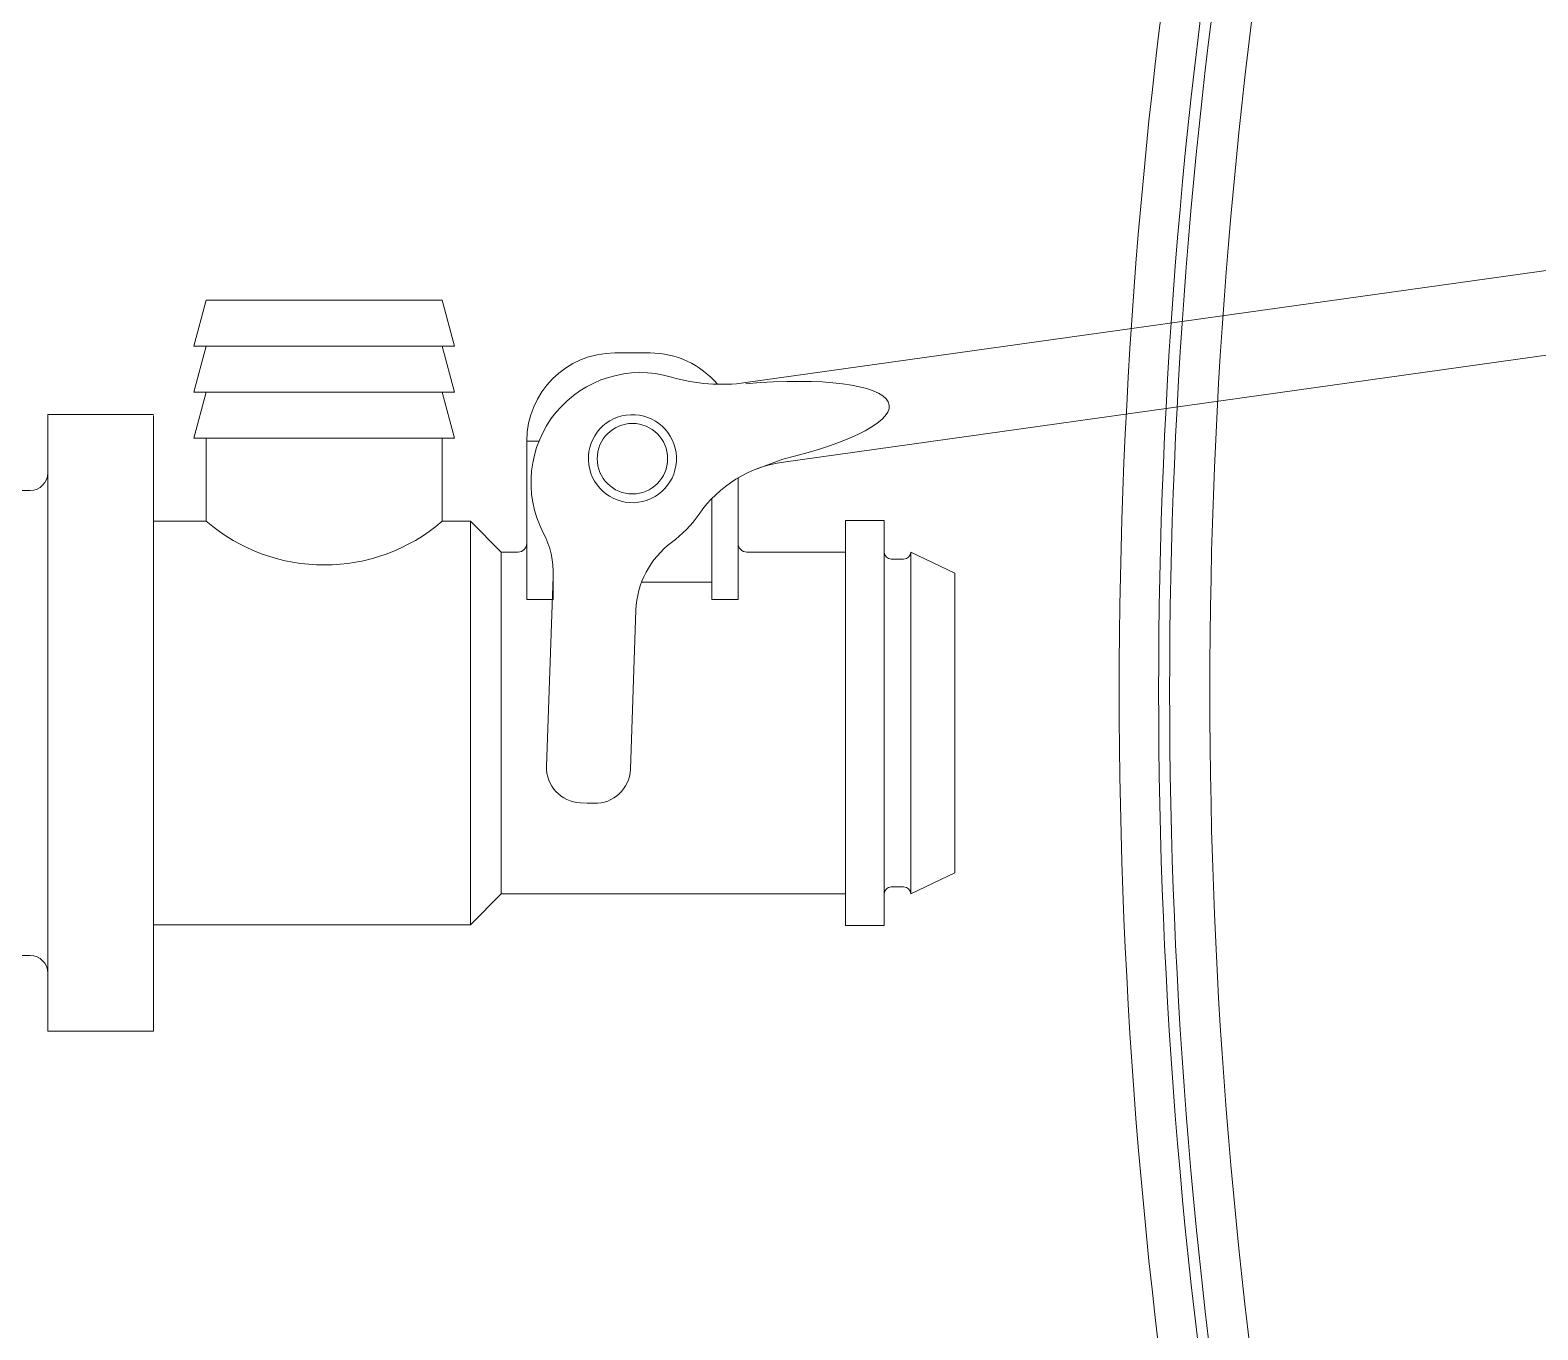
# Model space of a CAD drawing. Header units: metres. Extents: x 1628 to 1845, y 824 to 931.
# Drawn here: x 1706.7764 to 1706.9476, y 879.4993 to 879.6468 of the extents above; entities that cross this region are included whole.
import ezdxf

# ---------------------------------------------------------------- set-up
doc = ezdxf.new("R2010")
doc.units = ezdxf.units.M
doc.header["$LTSCALE"] = 0.15
doc.layers.add('hidrosanitário', color=26, linetype='Continuous', lineweight=0)

msp = doc.modelspace()

# ---------------------------------------------------------------- linework, layer by layer
at = {"layer": 'hidrosanitário', "linetype": 'Continuous'}
for p, q in [((1707.010270554431, 879.6282277614938), (1706.857698994399, 879.6068306214942)), ((1707.011593434431, 879.6187950614939), (1706.8619551344, 879.5978093014945)), ((1706.796416354387, 879.616195241494), (1706.795016354387, 879.6109703694941)), ((1706.823216354393, 879.616195241494), (1706.796416354387, 879.616195241494)), ((1706.823216354393, 879.616195241494), (1706.824616354393, 879.6109703694941)), ((1706.795016354387, 879.6109703694941), (1706.824616354393, 879.6109703694941)), ((1706.796416354387, 879.6109703694941), (1706.795016354387, 879.6057454994942)), ((1706.823216354393, 879.6109703694941), (1706.824616354393, 879.6057454994942)), ((1706.842816354397, 879.6101952414941), (1706.846816354397, 879.6101952414941)), ((1706.795016354387, 879.6057454994942), (1706.824616354393, 879.6057454994942)), ((1706.796416354387, 879.6057454994942), (1706.795016354387, 879.6005206274943)), ((1706.823216354393, 879.6057454994942), (1706.824616354393, 879.6005206274943)), ((1706.778416354383, 879.5965952414946), (1706.778416354383, 879.6031947914943)), ((1706.778416354383, 879.6031947914943), (1706.790416354386, 879.6031947914943)), ((1706.790416354386, 879.5681952414951), (1706.790416354386, 879.6030947914945)), ((1706.795016354387, 879.6005206274943), (1706.824616354393, 879.6005206274943)), ((1706.796416354387, 879.5910952414946), (1706.796416354387, 879.6005206274943)), ((1706.823216354393, 879.5910952414946), (1706.823216354393, 879.6005206274943)), ((1706.832816354394, 879.5821952414948), (1706.832816354394, 879.6001952414944)), ((1706.832816354394, 879.6001952414944), (1706.834199683647, 879.6001952414944)), ((1706.8618775944, 879.5981375414946), (1706.8589887144, 879.5970554414947)), ((1706.778416354383, 879.5965952414946), (1706.778416354383, 879.5681952414951)), ((1706.856816354399, 879.5821952414948), (1706.856816354399, 879.5960209372414)), ((1706.720716354372, 879.5945952414946), (1706.776416354383, 879.5945952414946)), ((1706.853816354399, 879.5821952414948), (1706.853816354399, 879.5936573263906)), ((1706.790416354386, 879.5910952414946), (1706.796416354387, 879.5910952414946)), ((1706.826416354393, 879.5910952414946), (1706.823216354393, 879.5910952414946)), ((1706.826416354393, 879.5452952414956), (1706.826416354393, 879.5910952414946)), ((1706.826416354393, 879.5910952414946), (1706.829916354394, 879.5875952414948)), ((1706.869016354402, 879.5911952414948), (1706.873416354403, 879.5911952414948)), ((1706.869016354402, 879.5875952414948), (1706.869016354402, 879.5911952414948)), ((1706.873416354403, 879.5870952414947), (1706.873416354403, 879.5911952414948)), ((1706.829916354394, 879.5487952414957), (1706.829916354394, 879.5875952414948)), ((1706.829916354394, 879.5875952414948), (1706.831816354394, 879.5875952414948)), ((1706.8578163544, 879.5875952414948), (1706.869016354402, 879.5875952414948)), ((1706.869016354402, 879.5487952414957), (1706.869016354402, 879.5875952414948)), ((1706.876416354403, 879.5487952414957), (1706.876416354403, 879.5875952414948)), ((1706.881416354404, 879.585195241495), (1706.876416354403, 879.5875952414948)), ((1706.876416354403, 879.5870952414947), (1706.876416354403, 879.5875952414948)), ((1706.835816354395, 879.5821952414948), (1706.835816354395, 879.5855942893598)), ((1706.873416354403, 879.5487952414957), (1706.873416354403, 879.5870952414947)), ((1706.874216354403, 879.5867952414948), (1706.875616354403, 879.5867952414948)), ((1706.835818774395, 879.5848273814948), (1706.835059614395, 879.5632679214954)), ((1706.845861527932, 879.5841952414947), (1706.853816354399, 879.5841952414947)), ((1706.881416354404, 879.5681952414951), (1706.881416354404, 879.585195241495)), ((1706.832816354394, 879.5821952414948), (1706.835816354395, 879.5821952414948)), ((1706.856816354399, 879.5821952414948), (1706.853816354399, 879.5821952414948)), ((1706.845214654397, 879.5809926014948), (1706.844578714397, 879.5629327214955)), ((1706.778416354383, 879.5397952414959), (1706.778416354383, 879.5681952414951)), ((1706.790416354386, 879.533195691496), (1706.790416354386, 879.5681952414951)), ((1706.881416354404, 879.5511952414957), (1706.881416354404, 879.5681952414951)), ((1706.839678394396, 879.5591028014954), (1706.838916374396, 879.5591296214956)), ((1706.840440414396, 879.5590759614955), (1706.839678394396, 879.5591028014954)), ((1706.874216354403, 879.5495952414957), (1706.875616354403, 879.5495952414957)), ((1706.881416354404, 879.5511952414957), (1706.876416354403, 879.5487952414957)), ((1706.826416354393, 879.5452952414956), (1706.829916354394, 879.5487952414957)), ((1706.829916354394, 879.5487952414957), (1706.869016354402, 879.5487952414957)), ((1706.869016354402, 879.5451952414959), (1706.869016354402, 879.5487952414957)), ((1706.873416354403, 879.5451952414959), (1706.873416354403, 879.5487952414957)), ((1706.876416354403, 879.5492952414955), (1706.876416354403, 879.5487952414957)), ((1706.790416354386, 879.5452952414956), (1706.826416354393, 879.5452952414956)), ((1706.869016354402, 879.5451952414959), (1706.873416354403, 879.5451952414959)), ((1706.720716354372, 879.5417952414958), (1706.776416354383, 879.5417952414958)), ((1706.778416354383, 879.533195691496), (1706.778416354383, 879.5397952414959)), ((1706.778416354383, 879.533195691496), (1706.790416354386, 879.533195691496))]:
    msp.add_line(p, q, dxfattribs=at)
at = {"layer": 'hidrosanitário', "color": 252}
for radius in [0.9061456014126571, 0.9058791726019018, 0.9041094463522866, 0.9026907153113096, 0.8958214832737841, 0.8951386036019684, 0.8842056471849256]:
    msp.add_circle((1707.520815090552, 879.5718501633668), radius, dxfattribs=at)
for centre, radius, start, end in [((1712.733170493175, 892.4400145022774), 13.92321668157464, 244.5103504711284, 247.1772443961039), ((1707.520815090552, 879.5718501633668), 0.6207162051480003, 160.7746810896554, 199.2253189103446), ((1707.520815090552, 879.5718501633668), 0.6162391503417496, 160.7746810896554, 199.2253189103446), ((1707.520815090552, 879.5718501633668), 0.6149882816038114, 160.7855604325186, 199.2144395674814), ((1707.520815090552, 879.5718501633668), 0.6104247703007362, 160.8659736127093, 199.1340263872907), ((1712.733170493175, 866.703685824455), 13.92321668157464, 112.8227556038961, 115.4896495288716)]:
    msp.add_arc(centre, radius, start, end, dxfattribs=at)
at = {"layer": 'hidrosanitário', "linetype": 'Continuous'}
for centre, radius, start, end in [((1706.842816354437, 879.6001952414539), 0.01000000004254855, 90.00000023449596, 179.9999997687609), ((1706.846816354357, 879.6001952414539), 0.01000000004254853, 40.14210569949356, 89.99999976550407), ((1706.845726669058, 879.5955333729975), 0.01243400219432116, 73.5315341222616, 207.4862250182896), ((1706.854921320103, 879.6266367934178), 0.01999999802349644, 253.5314910246197, 277.9832575889788), ((1706.844816354397, 879.5981952414944), 0.00499999675181757, 7.983278510598676, 187.9832785105987), ((1706.844816354397, 879.5981952414944), 0.004000000000814907, 0, 180), ((1706.844816354397, 879.5981952414944), 0.004999996751817605, 187.9832785105987, 7.983278510598676), ((1706.844816354397, 879.5981952414944), 0.004000000000814907, 180, 0), ((1706.863899521601, 879.5839449943181), 0.01399998768414209, 97.98332664645396, 145.3545356524684), ((1706.776416354375, 879.5965952415025), 0.002000000008509687, 270.0000002344959, 359.999999768761), ((1706.80981635439, 879.6066911785377), 0.02056193698150114, 229.3308898424793, 310.6691101575207), ((1706.841107786263, 879.5996946923464), 0.01370409482750114, 306.5028099944173, 325.3544452134568), ((1706.825824973779, 879.585179303518), 0.00999999499298527, 357.9832178835934, 27.48613995501174), ((1706.83181635439, 879.5885952414986), 0.001000000004254844, 270.0000002344959, 359.999999768761), ((1706.855208460635, 879.5806406872638), 0.010000000337662, 126.5028380504723, 177.9832636353318), ((1706.857816354404, 879.5885952414986), 0.001000000004254858, 180.0000002312391, 269.9999997655041), ((1706.874216354406, 879.587595241498), 0.0008000000034038919, 180.0000002312391, 269.9999997655041), ((1706.8756163544, 879.587595241498), 0.0008000000034038635, 270.0000002344959, 359.999999768761), ((1706.839057144412, 879.5631271515111), 0.004000007803736837, 177.9832059884277, 267.9832055219348), ((1706.84058118438, 879.563073491512), 0.004000007803736839, 267.9832059846995, 357.9832055257673), ((1706.874216354406, 879.5487952414925), 0.0008000000034038635, 90.00000023449596, 179.9999997687609), ((1706.8756163544, 879.5487952414925), 0.0008000000034038493, 2.312390475611235e-07, 89.99999976550407), ((1706.776416354375, 879.5397952414877), 0.002000000008509716, 2.312390475611235e-07, 89.99999976550407)]:
    msp.add_arc(centre, radius, start, end, dxfattribs=at)
at = {"layer": 'hidrosanitário', "linetype": 'Continuous', "extrusion": (0, 0, -1)}
msp.add_ellipse((1706.853833174399, 879.6014793614944), major_axis=(0.0201424103148705, 0.002824837365047652), ratio=0.2341499699483512, start_param=-1.344427820953464, end_param=1.193019810188143, dxfattribs=at)

doc.saveas('drawing.dxf')
